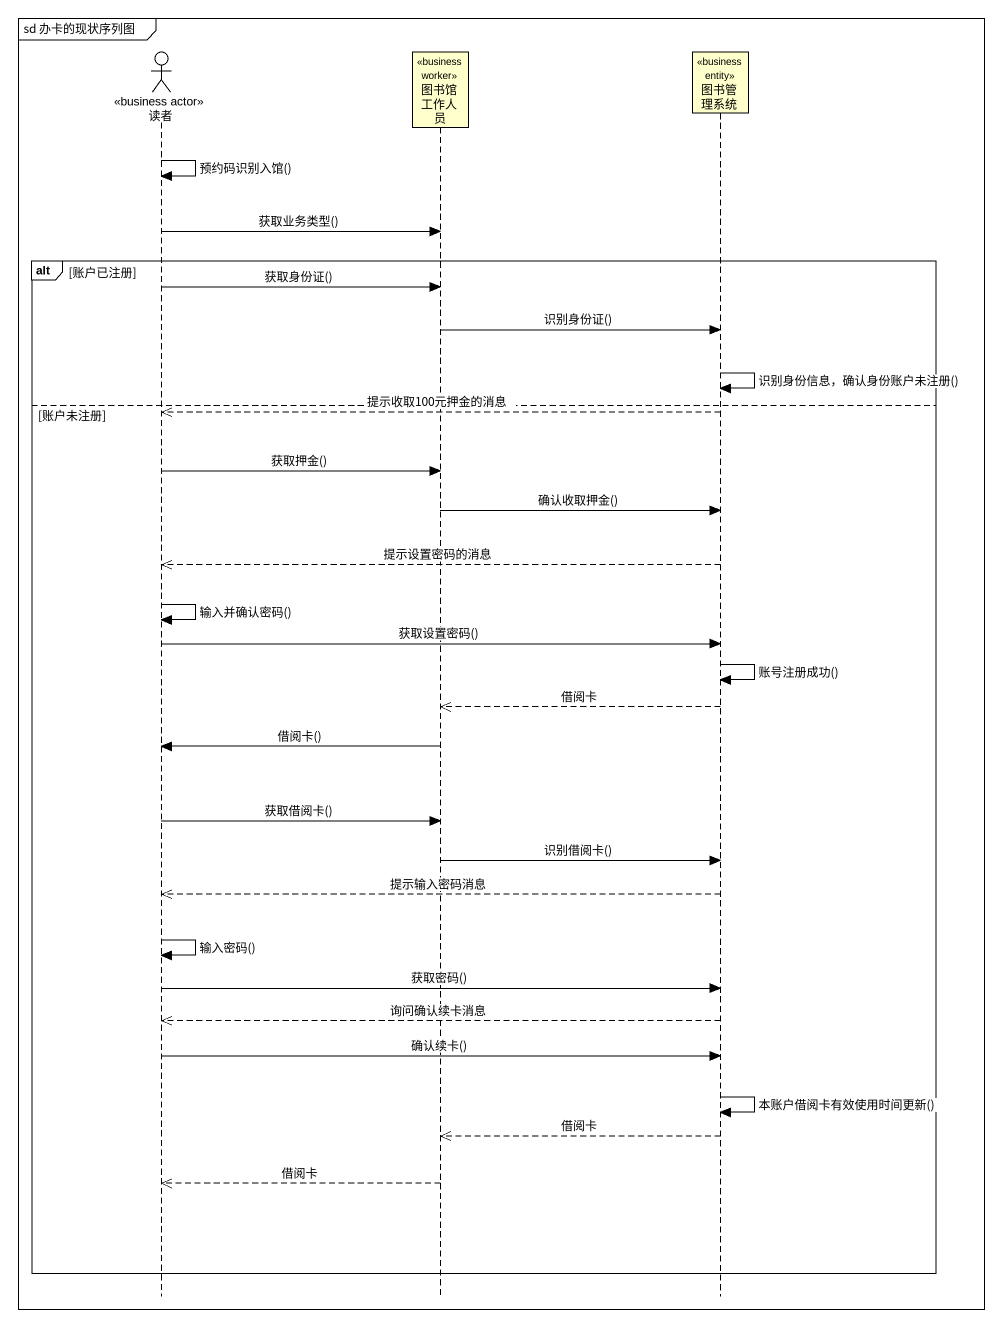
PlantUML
@startuml
mainframe sd 办卡的现状序列图
hide footbox
actor 读者 <<business actor>>
participant 图书馆工作人员 <<business worker>>
participant 图书管理系统 <<business entity>>

读者 -> 读者 : 预约码识别入馆()
读者 -> 图书馆工作人员 : 获取业务类型()
alt 账户已注册
  读者 -> 图书馆工作人员 : 获取身份证()
  图书馆工作人员 -> 图书管理系统 : 识别身份证()
  图书管理系统 -> 图书管理系统 : 识别身份信息，确认身份账户未注册()
else 账户未注册
  图书管理系统 -->> 读者 : 提示收取100元押金的消息
  读者 -> 图书馆工作人员 : 获取押金()
  图书馆工作人员 -> 图书管理系统 : 确认收取押金()
  图书管理系统 -->> 读者 : 提示设置密码的消息
  读者 -> 读者 : 输入并确认密码()
  读者 -> 图书管理系统 : 获取设置密码()
  图书管理系统 -> 图书管理系统 : 账号注册成功()
  图书管理系统 -->> 图书馆工作人员 : 借阅卡
  图书馆工作人员 -> 读者 : 借阅卡()
  读者 -> 图书馆工作人员 : 获取借阅卡()
  图书馆工作人员 -> 图书管理系统 : 识别借阅卡()
  图书管理系统 -->> 读者 : 提示输入密码消息
  读者 -> 读者 : 输入密码()
  读者 -> 图书管理系统 : 获取密码()
  图书管理系统 -->> 读者 : 询问确认续卡消息
  读者 -> 图书管理系统 : 确认续卡()
  图书管理系统 -> 图书管理系统 : 本账户借阅卡有效使用时间更新()
  图书管理系统 -->> 图书馆工作人员 : 借阅卡
  图书馆工作人员 -->> 读者 : 借阅卡
end
@enduml
